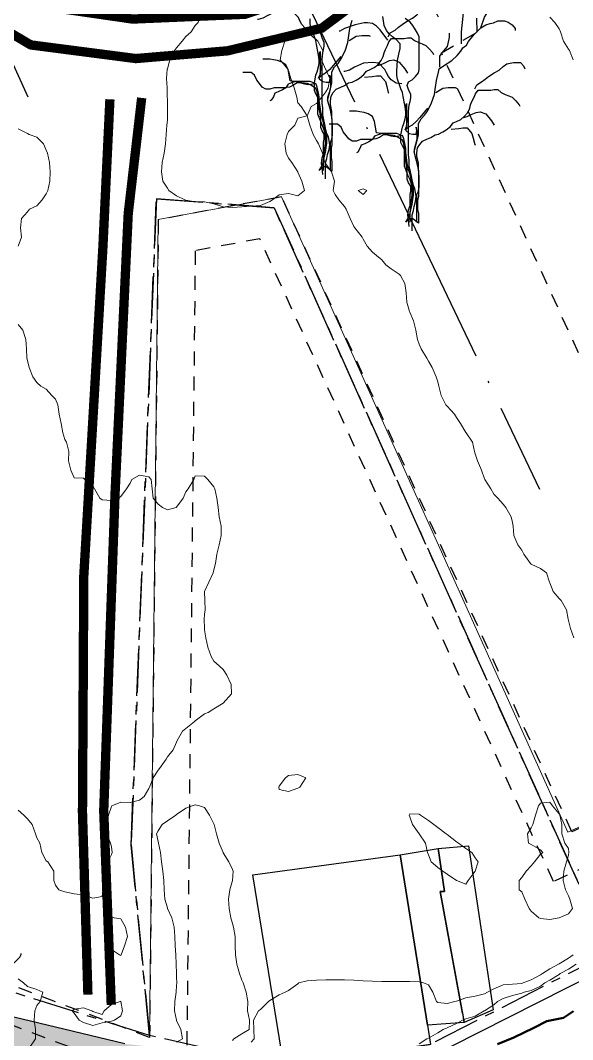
# Model space of a CAD drawing. Header units: centimetres. Extents: x 0 to 642158, y -847 to 649707.
# Drawn here: x 617100.4 to 617130, y 620797.7 to 620852.4 of the extents above; entities that cross this region are included whole.
import ezdxf

# ---------------------------------------------------------------- set-up
doc = ezdxf.new("R2010")
doc.units = ezdxf.units.CM
doc.header["$MEASUREMENT"] = 0
for name, pattern in [('ACAD_ISO04W100', [30, 24, -3, 0, -3]), ('CENTERX2', [4, 2.5, -0.5, 0.5, -0.5]), ('JIS_02_0.7', [1.35, 0.75, -0.6])]:
    doc.linetypes.add(name, pattern=pattern)
for name, color, linetype, lineweight in [('MEV_layout inondation', 5, 'Continuous', 15), ('MEV_schema paysager_V', 7, 'Continuous', 20), ('MEV_vegetal_V', 7, 'Continuous', 25), ('WAL_parcellaire agricole', 7, 'JIS_02_0.7', 25), ('WAL_topographie 0.5', 253, 'Continuous', 20)]:
    doc.layers.add(name, color=color, linetype=linetype, lineweight=lineweight)
doc.layers.add('MEV_schema paysager_Ha', color=7, linetype='Continuous', lineweight=25, transparency=0.13)
doc.layers.add('SPW_batiments', color=7, linetype='Continuous')
doc.layers.add('SPW_parcellaire cadastral', color=7, linetype='CENTERX2', lineweight=25, true_color=0xff0542)
doc.linetypes.add('FENCELINE1', pattern='A,6.35,-2.54,[133,ltypeshp.shx,S=2.54,R=0,X=-2.54,Y=0],-2.54,25.4', length=36.83)
picture_1 = doc.add_image_def('image2.png', size_in_pixel=(6614, 11023))

# ---------------------------------------------------------------- blocks, each defined once
blk = doc.blocks.new('legende vegetal')
at = {"linetype": 'ACAD_ISO04W100', "ltscale": 0.5}
for points in [[(617100.688, 620848.054), (617053.555, 620952.006)], [(617113.008, 620858.629), (617128.105, 620827.037)]]:
    blk.add_lwpolyline(points, dxfattribs=at)
at = {"layer": 'MEV_vegetal_V'}
for points in [[(617116.522, 620844.126), (617116.522, 620844.685), (617116.559, 620844.909), (617116.559, 620845.132), (617116.597, 620845.319), (617116.634, 620845.58), (617116.634, 620846.064), (617116.522, 620846.399), (617116.41, 620846.66), (617116.298, 620846.958), (617116.224, 620847.145), (617116.224, 620848.04), (617116.112, 620848.226), (617116.037, 620848.412), (617116.037, 620848.822), (617116.112, 620849.232), (617116.187, 620849.419), (617116.261, 620849.68), (617116.298, 620849.866), (617116.298, 620850.052), (617116.261, 620850.313), (617116.224, 620850.5), (617116.149, 620850.872), (617116.112, 620851.096), (617116.037, 620851.283), (617115.963, 620851.506), (617115.851, 620851.804), (617115.813, 620851.991), (617115.813, 620852.252)], [(617116.634, 620843.679), (617116.634, 620844.536), (617116.708, 620844.76), (617116.746, 620844.983), (617116.821, 620845.244), (617116.858, 620845.505), (617116.821, 620845.729), (617116.783, 620845.915), (617116.708, 620846.101), (617116.634, 620846.399), (617116.597, 620846.586), (617116.522, 620846.921), (617116.485, 620847.108), (617116.485, 620847.48), (617116.447, 620847.741), (617116.447, 620850.09), (617116.485, 620850.425), (617116.522, 620850.612), (617116.559, 620850.798), (617116.559, 620850.984), (617116.447, 620851.245), (617116.373, 620851.469), (617116.447, 620851.655), (617116.634, 620851.767), (617116.821, 620851.953), (617116.97, 620852.14), (617117.007, 620852.326)], [(617121.16, 620841.344), (617121.16, 620841.903), (617121.197, 620842.127), (617121.197, 620842.351), (617121.235, 620842.537), (617121.272, 620842.798), (617121.272, 620843.282), (617121.16, 620843.618), (617121.048, 620843.879), (617120.936, 620844.177), (617120.862, 620844.363), (617120.862, 620845.258), (617120.75, 620845.444), (617120.675, 620845.631), (617120.675, 620846.041), (617120.75, 620846.451), (617120.825, 620846.637), (617120.899, 620846.898), (617120.936, 620847.084), (617120.936, 620847.271), (617120.899, 620847.532), (617120.862, 620847.718), (617120.787, 620848.091), (617120.75, 620848.314), (617120.675, 620848.501), (617120.601, 620848.724), (617120.489, 620849.023), (617120.451, 620849.209), (617120.451, 620849.47), (617120.489, 620850.029), (617120.564, 620850.365), (617120.638, 620850.663), (617120.638, 620850.924), (617120.414, 620851.147), (617120.228, 620851.297), (617120.041, 620851.446), (617119.892, 620851.632), (617119.78, 620851.893), (617119.743, 620852.154), (617119.706, 620852.378)], [(617116.746, 620847.89), (617116.858, 620848.338), (617116.97, 620848.822), (617116.97, 620849.419), (617117.119, 620849.68), (617117.305, 620849.866), (617117.454, 620850.09), (617117.678, 620850.537), (617117.827, 620850.984), (617117.864, 620851.245), (617117.939, 620851.73), (617118.051, 620852.177)], [(617124.964, 620851.781), (617125.15, 620852.34), (617125.336, 620852.638), (617125.262, 620853.458), (617125.411, 620853.756), (617125.486, 620853.943), (617125.635, 620854.129)], [(617121.272, 620840.897), (617121.272, 620841.754), (617121.346, 620841.978), (617121.384, 620842.201), (617121.459, 620842.462), (617121.496, 620842.723), (617121.459, 620842.947), (617121.421, 620843.133), (617121.346, 620843.319), (617121.272, 620843.618), (617121.235, 620843.804), (617121.16, 620844.139), (617121.123, 620844.326), (617121.123, 620844.699), (617121.085, 620844.96), (617121.085, 620847.308), (617121.123, 620847.643), (617121.16, 620847.83), (617121.197, 620848.016), (617121.197, 620848.203), (617121.085, 620848.464), (617121.011, 620848.687), (617121.085, 620848.874), (617121.272, 620848.985), (617121.459, 620849.172), (617121.608, 620849.358), (617121.645, 620849.545), (617121.645, 620851.297), (617121.57, 620851.483), (617121.459, 620851.669), (617121.309, 620851.893), (617121.16, 620852.079), (617120.899, 620852.266)], [(617123.919, 620850.924), (617123.919, 620851.557), (617123.957, 620851.893), (617123.994, 620852.228), (617124.031, 620852.601), (617124.069, 620853.011), (617124.031, 620853.123)], [(617116.075, 620851.543), (617115.776, 620851.581), (617115.515, 620851.767), (617115.366, 620851.953), (617115.254, 620852.14), (617115.18, 620852.326), (617114.844, 620852.662), (617114.508, 620852.699), (617114.024, 620852.662), (617113.539, 620852.438), (617113.278, 620852.289), (617113.017, 620852.214), (617112.98, 620852.214)], [(617119.99, 620851.283), (617120.102, 620851.506), (617120.363, 620851.655), (617120.549, 620851.804), (617120.736, 620851.953), (617121.034, 620852.14), (617121.295, 620852.289), (617121.519, 620852.475), (617121.705, 620852.624), (617121.892, 620852.662), (617122.078, 620852.699), (617122.451, 620852.699), (617122.6, 620852.513), (617122.675, 620852.364)], [(617119.967, 620851.11), (617119.556, 620851.669), (617119.37, 620851.856), (617119.146, 620852.005), (617118.885, 620852.042), (617118.699, 620852.042), (617118.214, 620851.93), (617117.655, 620851.744), (617117.394, 620851.595), (617117.356, 620851.595)], [(617121.384, 620845.109), (617121.496, 620845.556), (617121.608, 620846.041), (617121.608, 620846.637), (617121.757, 620846.898), (617121.943, 620847.084), (617122.092, 620847.308), (617122.316, 620847.755), (617122.465, 620848.203), (617122.502, 620848.464), (617122.577, 620848.948), (617122.689, 620849.395), (617122.726, 620849.582), (617122.95, 620849.731), (617123.397, 620850.029), (617123.696, 620850.29), (617123.882, 620850.514), (617123.994, 620850.7), (617124.18, 620850.849), (617124.292, 620851.036), (617124.441, 620851.222), (617124.591, 620851.408), (617124.777, 620851.595), (617124.964, 620851.781), (617125.225, 620851.93), (617125.448, 620852.005), (617125.635, 620852.042), (617125.859, 620852.154), (617126.231, 620852.154), (617126.418, 620852.079), (617126.641, 620851.93), (617126.791, 620851.744), (617126.791, 620851.632)], [(617117.902, 620851.096), (617118.275, 620851.32), (617118.573, 620851.357), (617118.946, 620851.357), (617119.021, 620851.32)], [(617122.764, 620849.656), (617122.764, 620850.253), (617122.875, 620850.439), (617123.174, 620850.775), (617123.285, 620851.259), (617123.285, 620851.483)], [(617116.895, 620844.126), (617116.895, 620845.617), (617116.97, 620845.803), (617117.007, 620846.027), (617117.007, 620846.548), (617116.97, 620846.996), (617116.97, 620847.294), (617116.895, 620847.667), (617116.895, 620847.853), (617116.932, 620848.114), (617117.044, 620848.3), (617117.193, 620848.487), (617117.454, 620848.599), (617117.641, 620848.673), (617117.864, 620848.822), (617118.051, 620848.86), (617118.275, 620848.971), (617118.461, 620849.083), (617118.685, 620849.27), (617118.834, 620849.456), (617119.021, 620849.531), (617119.244, 620849.642), (617119.431, 620849.791), (617119.617, 620850.015), (617119.729, 620850.239), (617119.766, 620850.425), (617119.841, 620850.612), (617119.953, 620850.835), (617120.027, 620851.022), (617120.176, 620851.208), (617120.848, 620851.208), (617121.034, 620851.245), (617121.221, 620851.245), (617121.407, 620851.096), (617121.631, 620850.984), (617121.817, 620850.91), (617122.003, 620850.835), (617122.19, 620850.649), (617122.376, 620850.425), (617122.414, 620850.351)], [(617117.454, 620850.239), (617117.044, 620849.754), (617116.858, 620849.531), (617116.634, 620849.344), (617116.447, 620849.232), (617116.261, 620849.083), (617116.336, 620849.27), (617116.373, 620849.531), (617116.373, 620849.717), (617116.336, 620849.903), (617116.336, 620850.127), (617116.298, 620850.313), (617116.336, 620850.5), (617116.336, 620849.307), (617116.298, 620849.046), (617116.485, 620848.897), (617116.671, 620848.86), (617116.858, 620848.86), (617116.895, 620849.046), (617116.858, 620849.232), (617116.895, 620849.009), (617116.895, 620848.599), (617116.821, 620848.3), (617116.746, 620848.04), (617116.746, 620847.853), (617116.858, 620847.443), (617116.97, 620846.884), (617116.97, 620845.505), (617116.932, 620845.319), (617116.932, 620844.797), (617116.97, 620844.61), (617116.97, 620844.089), (617116.671, 620844.312), (617116.485, 620844.312), (617116.298, 620844.126), (617116.41, 620844.312), (617116.522, 620844.61), (617116.559, 620844.797), (617116.634, 620845.095), (617116.671, 620845.356), (617116.708, 620845.58), (617116.708, 620845.952), (617116.597, 620846.362), (617116.522, 620846.698), (617116.447, 620846.958), (617116.373, 620847.294), (617116.298, 620847.89), (617116.298, 620848.077), (617116.261, 620848.263), (617116.187, 620848.599), (617116.112, 620848.785), (617115.926, 620848.748), (617115.702, 620848.71), (617115.515, 620848.748), (617115.254, 620848.822), (617115.031, 620848.897), (617114.807, 620848.822), (617114.62, 620848.748), (617114.508, 620848.561), (617114.322, 620848.45), (617114.098, 620848.338), (617113.912, 620848.263), (617113.837, 620848.077), (617113.726, 620847.89), (617113.651, 620847.853)], [(617116, 620848.822), (617115.813, 620848.897), (617114.956, 620848.897), (617114.732, 620848.934), (617114.658, 620849.344), (617114.62, 620849.531), (617114.508, 620849.791), (617114.285, 620849.941), (617114.061, 620850.015), (617113.837, 620850.052), (617113.651, 620850.09), (617113.278, 620850.09)], [(617120.713, 620848.762), (617120.414, 620848.799), (617120.153, 620848.985), (617120.004, 620849.172), (617119.892, 620849.358), (617119.818, 620849.545), (617119.482, 620849.88), (617119.146, 620849.917), (617118.662, 620849.88), (617118.177, 620849.656), (617117.916, 620849.507), (617117.655, 620849.433), (617117.618, 620849.433)], [(617119.393, 620849.754), (617119.58, 620849.791), (617119.803, 620849.903), (617120.065, 620850.015), (617120.288, 620850.052), (617120.587, 620849.941), (617120.885, 620849.568), (617121.034, 620849.344)], [(617124.628, 620848.501), (617124.74, 620848.724), (617125.001, 620848.874), (617125.187, 620849.023), (617125.374, 620849.172), (617125.672, 620849.358), (617125.933, 620849.507), (617126.157, 620849.694), (617126.343, 620849.843), (617126.53, 620849.88), (617126.716, 620849.917), (617127.089, 620849.917), (617127.238, 620849.731), (617127.313, 620849.582)], [(617116.485, 620843.902), (617116.447, 620844.275), (617116.41, 620844.499), (617116.447, 620844.797), (617116.522, 620845.02), (617116.522, 620845.617), (617116.559, 620845.803), (617116.559, 620846.064), (617116.447, 620846.25), (617116.373, 620846.437), (617116.373, 620846.921), (617116.336, 620847.182), (617116.298, 620847.406), (617116.298, 620847.853), (617116.224, 620848.151), (617116.187, 620848.338), (617116.112, 620848.524), (617115.888, 620848.673), (617115.664, 620848.785), (617115.366, 620848.822), (617115.105, 620848.822), (617114.881, 620848.673), (617114.695, 620848.599), (617114.434, 620848.561), (617113.875, 620848.561), (617113.651, 620848.487), (617113.427, 620848.487), (617113.241, 620848.599), (617113.092, 620848.785), (617112.942, 620848.971), (617112.831, 620849.232), (617112.644, 620849.381), (617112.197, 620849.381)], [(617118.722, 620849.121), (617119.132, 620849.158), (617119.356, 620849.195), (617119.58, 620849.195), (617119.841, 620848.897), (617119.916, 620848.636), (617119.99, 620848.3), (617120.027, 620848.263)], [(617122.54, 620848.314), (617122.913, 620848.538), (617123.211, 620848.575), (617123.584, 620848.575), (617123.659, 620848.538)], [(617121.533, 620841.344), (617121.533, 620842.835), (617121.608, 620843.022), (617121.645, 620843.245), (617121.645, 620843.767), (617121.608, 620844.214), (617121.608, 620844.512), (617121.533, 620844.885), (617121.533, 620845.071), (617121.57, 620845.332), (617121.682, 620845.519), (617121.831, 620845.705), (617122.092, 620845.817), (617122.279, 620845.891), (617122.502, 620846.041), (617122.689, 620846.078), (617122.913, 620846.19), (617123.099, 620846.302), (617123.323, 620846.488), (617123.472, 620846.674), (617123.659, 620846.749), (617123.882, 620846.861), (617124.069, 620847.01), (617124.255, 620847.233), (617124.367, 620847.457), (617124.404, 620847.643), (617124.479, 620847.83), (617124.591, 620848.053), (617124.665, 620848.24), (617124.814, 620848.426), (617125.486, 620848.426), (617125.672, 620848.464), (617125.859, 620848.464), (617126.045, 620848.314), (617126.269, 620848.203), (617126.455, 620848.128), (617126.641, 620848.053), (617126.828, 620847.867), (617127.014, 620847.643), (617127.052, 620847.569)], [(617122.092, 620847.457), (617121.682, 620846.972), (617121.496, 620846.749), (617121.272, 620846.562), (617121.085, 620846.451), (617120.899, 620846.302), (617120.974, 620846.488), (617121.011, 620846.749), (617121.011, 620846.935), (617120.974, 620847.122), (617120.974, 620847.345), (617120.936, 620847.532), (617120.974, 620847.718), (617120.974, 620846.525), (617120.936, 620846.264), (617121.123, 620846.115), (617121.309, 620846.078), (617121.496, 620846.078), (617121.533, 620846.264), (617121.496, 620846.451), (617121.533, 620846.227), (617121.533, 620845.817), (617121.459, 620845.519), (617121.384, 620845.258), (617121.384, 620845.071), (617121.496, 620844.661), (617121.608, 620844.102), (617121.608, 620842.723), (617121.57, 620842.537), (617121.57, 620842.015), (617121.608, 620841.829), (617121.608, 620841.307), (617121.309, 620841.53), (617121.123, 620841.53), (617120.936, 620841.344), (617121.048, 620841.53), (617121.16, 620841.829), (617121.197, 620842.015), (617121.272, 620842.313), (617121.309, 620842.574), (617121.346, 620842.798), (617121.346, 620843.17), (617121.235, 620843.58), (617121.16, 620843.916), (617121.085, 620844.177), (617121.011, 620844.512), (617120.936, 620845.109), (617120.936, 620845.295), (617120.899, 620845.481), (617120.825, 620845.817), (617120.75, 620846.003), (617120.564, 620845.966), (617120.34, 620845.929), (617120.153, 620845.966), (617119.892, 620846.041), (617119.669, 620846.115), (617119.445, 620846.041), (617119.258, 620845.966), (617119.146, 620845.78), (617118.96, 620845.668), (617118.736, 620845.556), (617118.55, 620845.481), (617118.475, 620845.295), (617118.364, 620845.109), (617118.289, 620845.071)], [(617120.638, 620846.041), (617120.451, 620846.115), (617119.594, 620846.115), (617119.37, 620846.152), (617119.296, 620846.562), (617119.258, 620846.749), (617119.146, 620847.01), (617118.923, 620847.159), (617118.699, 620847.233), (617118.475, 620847.271), (617118.289, 620847.308), (617117.916, 620847.308)], [(617124.031, 620846.972), (617124.218, 620847.01), (617124.441, 620847.122), (617124.703, 620847.233), (617124.926, 620847.271), (617125.225, 620847.159), (617125.523, 620846.786), (617125.672, 620846.562)], [(617121.123, 620841.12), (617121.085, 620841.493), (617121.048, 620841.717), (617121.085, 620842.015), (617121.16, 620842.239), (617121.16, 620842.835), (617121.197, 620843.022), (617121.197, 620843.282), (617121.085, 620843.469), (617121.011, 620843.655), (617121.011, 620844.139), (617120.974, 620844.4), (617120.936, 620844.624), (617120.936, 620845.071), (617120.862, 620845.37), (617120.825, 620845.556), (617120.75, 620845.742), (617120.526, 620845.891), (617120.302, 620846.003), (617120.004, 620846.041), (617119.743, 620846.041), (617119.519, 620845.891), (617119.333, 620845.817), (617119.072, 620845.78), (617118.513, 620845.78), (617118.289, 620845.705), (617118.065, 620845.705), (617117.879, 620845.817), (617117.73, 620846.003), (617117.58, 620846.19), (617117.469, 620846.451), (617117.282, 620846.6), (617116.835, 620846.6)], [(617123.36, 620846.339), (617123.77, 620846.376), (617123.994, 620846.413), (617124.218, 620846.413), (617124.479, 620846.115), (617124.554, 620845.854), (617124.628, 620845.519), (617124.665, 620845.481)], [(617099.208, 620801.662), (617099.968, 620801.662), (617100.106, 620801.8), (617100.245, 620801.938), (617100.314, 620802.076), (617100.314, 620802.145)]]:
    blk.add_lwpolyline(points, dxfattribs=at)

msp = doc.modelspace()

# ---------------------------------------------------------------- hatches: boundary and pattern name
at = {"layer": 'MEV_schema paysager_Ha', "transparency": 33554687}
h = msp.add_hatch(dxfattribs=at)
h.set_pattern_fill('AR-CONC', color=256, angle=180)
h.set_pattern_definition([(230, (-1675.227, 123.2765), (-7.172601826, 0.62752135), [0.75, -8.25]), (175, (-1675.227, 123.2765), (1.387513336, -7.52192134), [0.6, -6.6]), (280.4514445, (-1675.8244, 123.329), (-5.78508847, -6.89439991), [0.63740192, -7.01142112]), (226.1842, (-1675.227, 121.2765), (-10.67241331, 1.65519281), [1.125, -12.375]), (276.6356355, (-1676.116, 121.414), (-9.34661946, -9.74118601), [0.95610342, -10.5171376]), (171.184164, (-1675.227, 121.277), (-9.34661945, -9.741186), [0.9, -9.90000001]), (201, (-1676.227, 121.7765), (-5.96907052, 4.026188907), [0.75, -8.25]), (146, (-1676.227, 121.7765), (-2.43315332, -7.25150045), [0.6, -6.6]), (251.4514447, (-1676.724, 122.112), (-8.40222377, -3.22531153), [0.6374019, -7.01142112]), (217.5, (-1675.2267, 123.2765), (-0.121598553, -3.328938538), [0, -6.52, 0, -6.7, 0, -6.625]), (187.5, (-1675.2267, 123.2765), (-2.630695374, -3.944117119), [0, -3.82, 0, -6.37, 0, -2.525]), (147.5, (-1672.9967, 123.2765), (-5.338224362, 0.225548717), [0, -2.5, 0, -7.8, 0, -10.35]), (137.5, (-1671.9967, 123.2765), (-5.831861693, -1.001049823), [0, -3.25, 0, -5.18, 0, -7.35])])
edge = h.paths.add_edge_path()
edge.add_line((617121.976, 620796.785), (617116.058, 620796.437))
edge.add_line((617116.058, 620796.437), (617105.963, 620797.481))
edge.add_line((617105.963, 620797.481), (617097.26, 620799.569))
edge.add_line((617097.26, 620799.569), (617084.032, 620804.675))
edge.add_line((617084.032, 620804.675), (617074.517, 620808.156))
edge.add_line((617074.517, 620808.156), (617071.268, 620810.361))
edge.add_line((617071.268, 620810.361), (617068.035, 620815.249))
edge.add_line((617068.035, 620815.249), (617064.74, 620822.031))
edge.add_line((617064.74, 620822.031), (617058.58, 620835.061))
edge.add_line((617058.58, 620835.061), (617054.406, 620845.682))
edge.add_line((617054.406, 620845.682), (617050.113, 620855.788))
edge.add_line((617050.113, 620855.788), (617045.999, 620866.351))
edge.add_line((617045.999, 620866.351), (617039.9, 620880.234))
edge.add_line((617039.9, 620880.234), (617033.652, 620896.308))
edge.add_line((617033.652, 620896.308), (617025.229, 620915.529))
edge.add_line((617025.229, 620915.529), (617016.633, 620934.812))
edge.add_line((617016.633, 620934.812), (617010.519, 620947.98))
edge.add_line((617010.519, 620947.98), (617007.218, 620955.828))
edge.add_line((617007.218, 620955.828), (617006.52, 620959.235))
edge.add_line((617006.52, 620959.235), (617008.724, 620965.501))
edge.add_line((617008.724, 620965.501), (617011.045, 620971.651))
edge.add_line((617011.045, 620971.651), (617007.564, 620972.231))
edge.add_line((617007.564, 620972.231), (617005.823, 620968.054))
edge.add_line((617005.823, 620968.054), (617003.516, 620963.511))
edge.add_arc((617021.194, 620957.62), 18.633, 161.5689, 193.1272)
edge.add_line((617003.047, 620953.388), (617005.585, 620947.723))
edge.add_line((617005.585, 620947.723), (617013.167, 620930.996))
edge.add_line((617013.167, 620930.996), (617022.942, 620907.238))
edge.add_line((617022.942, 620907.238), (617027.498, 620897.228))
edge.add_line((617027.498, 620897.228), (617030.865, 620889.78))
edge.add_line((617030.865, 620889.78), (617036.107, 620876.701))
edge.add_line((617036.107, 620876.701), (617043.655, 620861.585))
edge.add_line((617043.655, 620861.585), (617046.557, 620854.81))
edge.add_line((617046.557, 620854.81), (617048.998, 620848.669))
edge.add_line((617048.998, 620848.669), (617052.461, 620839.281))
edge.add_line((617052.461, 620839.281), (617057.299, 620827.332))
edge.add_line((617057.299, 620827.332), (617062.853, 620815.779))
edge.add_line((617062.853, 620815.779), (617071.7, 620800.2))
edge.add_line((617071.7, 620800.2), (617077.519, 620790.622))
edge.add_line((617077.519, 620790.622), (617081.641, 620781.651))
edge.add_line((617081.641, 620781.651), (617084.066, 620779.105))
edge.add_line((617084.066, 620779.105), (617105.15, 620789.126))
edge.add_line((617105.15, 620789.126), (617121.976, 620796.785))

# ---------------------------------------------------------------- linework, layer by layer
for points in [[(617105.963, 620797.481), (617097.26, 620799.569), (617084.032, 620804.675), (617074.517, 620808.156), (617071.268, 620810.361), (617068.035, 620815.249), (617064.74, 620822.031), (617058.58, 620835.061), (617054.406, 620845.682), (617050.113, 620855.788), (617045.999, 620866.351), (617039.9, 620880.234), (617033.652, 620896.308), (617025.229, 620915.529), (617016.633, 620934.812), (617010.519, 620947.98)], [(617283.421, 620876.852), (617222.327, 620846.91), (617191.327, 620831.788), (617146.717, 620809.104), (617121.916, 620796.553), (617076.852, 620775.08), (617033.603, 620753.757), (617000.637, 620736.82), (616975.534, 620721.245), (616956.026, 620709.147)]]:
    msp.add_lwpolyline(points)
at = {"layer": 'MEV_layout inondation', "lineweight": 50}
msp.add_lwpolyline([(617125.942, 620797.467), (617126.828, 620797.821), (617127.891, 620798.352), (617128.6, 620798.707), (617129.486, 620798.884), (617130.018, 620799.238)], dxfattribs=at)
at = {"layer": 'MEV_schema paysager_V', "color": 60, "linetype": 'FENCELINE1', "ltscale": 0.2}
msp.add_lwpolyline([(617116.979, 621088.883), (617122.663, 621043.848), (617124.414, 621030.91), (617132.386, 620987.414), (617140.619, 620949.653), (617149.177, 620910.407), (617154.259, 620887.098), (617158.129, 620869.348), (617161.215, 620853.992), (617162.625, 620844.661), (617161.977, 620829.611), (617158.932, 620822.569), (617148.39, 620816.964), (617135.834, 620811.584), (617129.718, 620808.83), (617114.375, 620842.905), (617107.765, 620841.682), (617107.298, 620797.822)], dxfattribs=at)
at = {"layer": 'MEV_schema paysager_V', "color": 60, "const_width": 0.5}
for points in [[(617031.788, 620956.038), (617037.219, 620955.133), (617041.18, 620952.305), (617045.254, 620947.893), (617049.328, 620940.993), (617057.815, 620924.816), (617073.618, 620895.074), (617081.471, 620880.409), (617087.991, 620867.818), (617092.585, 620859.968), (617097.03, 620855.08), (617101.004, 620853.218), (617106.388, 620852.437), (617112.417, 620852.694), (617116.34, 620854.001), (617120.916, 620857.922)], [(617032.265, 620954.219), (617037.171, 620953.198), (617041.817, 620949.107), (617045.698, 620943.464), (617090.792, 620859.849), (617095.659, 620854.178), (617100.925, 620851.051), (617106.559, 620850.319), (617111.483, 620850.734), (617116.526, 620851.947), (617121.289, 620855.495), (617123.437, 620857.736)], [(617103.992, 620800.126), (617103.701, 620809.904), (617103.773, 620822.6), (617104.795, 620840.184), (617105.172, 620848.133)], [(617105.244, 620799.576), (617104.84, 620809.982), (617105.446, 620826.955), (617106.154, 620842.008), (617106.875, 620848.209)]]:
    msp.add_lwpolyline(points, dxfattribs=at)
at = {"layer": 'SPW_batiments'}
for points in [[(617122.198, 620798.491), (617122.364, 620797.458), (617114.498, 620796.324), (617112.83, 620806.557), (617120.73, 620807.625), (617122.198, 620798.491)], [(617123.113, 620805.658), (617122.88, 620805.658), (617124.164, 620798.625), (617122.198, 620798.491), (617120.73, 620807.625), (617122.763, 620807.958), (617123.113, 620805.658)], [(617124.164, 620798.625), (617124.087, 620799.141), (617124.078, 620799.139), (617124.07, 620799.138), (617122.88, 620805.658), (617123.113, 620805.658), (617122.763, 620807.958), (617124.39, 620808.104), (617125.713, 620799.308), (617124.164, 620798.625)]]:
    msp.add_lwpolyline(points, dxfattribs=at)
at = {"layer": 'SPW_parcellaire cadastral'}
for points in [[(617124.414, 621030.91), (617148.7, 620886.869), (617168.493, 620832.454), (617169.763, 620828.485), (617173.506, 620823.158), (617131.961, 620802.38), (617113.978, 620842.319), (617107.661, 620842.802), (617106.31, 620808.157), (617107.294, 620797.931), (617098.564, 620800.704), (617079.313, 620808.469), (617069.931, 620814.081), (617052.805, 620853.718), (617029.961, 620908.942), (617024.266, 620921.301), (617009.212, 620953.702)], [(617107.294, 620797.931), (617106.31, 620808.157), (617107.661, 620842.802), (617113.978, 620842.319), (617131.961, 620802.38), (617122.299, 620797.437), (617114.433, 620796.303), (617107.294, 620797.931)]]:
    msp.add_lwpolyline(points, dxfattribs=at)
at = {"layer": 'WAL_parcellaire agricole'}
for points in [[(617131.717, 620999.87), (617162.591, 620858.273), (617164.631, 620844.768), (617163.959, 620829.156), (617160.31, 620820.717), (617128.951, 620806.192), (617113.205, 620840.655), (617109.747, 620840.015), (617109.267, 620794.93), (617076.409, 620807.461), (617068.245, 620813.628), (617006.973, 620958.817), (617020.76, 620999.151), (617043.515, 621008.447), (617081.419, 621020.186), (617093.459, 621018.754), (617099.071, 621006.412), (617111.114, 620858.846), (617111.64, 620859.146), (617107.637, 620997.97)], [(617121.432, 620986.018), (617149.8, 620855.915), (617151.589, 620844.071), (617151.074, 620832.113), (617150.346, 620830.428), (617135.345, 620823.48), (617122.939, 620850.631), (617124.859, 620851.729), (617120.988, 620985.983)]]:
    msp.add_lwpolyline(points, close=True, dxfattribs=at)
msp.add_lwpolyline([(617130.135, 620997.739), (617160.623, 620857.911), (617162.625, 620844.661), (617161.977, 620829.611), (617158.777, 620822.211), (617129.935, 620808.852), (617114.375, 620842.905), (617107.765, 620841.682), (617107.298, 620797.822), (617077.387, 620809.229), (617069.879, 620814.9), (617009.113, 620958.892), (617022.358, 620997.643), (617044.19, 621006.562), (617081.605, 621018.15), (617092.105, 621016.901), (617097.106, 621005.902), (617109.274, 620856.805), (617111.574, 620856.805), (617113.674, 620858.005), (617109.691, 620996.126), (617130.135, 620997.739)], dxfattribs=at)
at = {"layer": 'WAL_topographie 0.5'}
for points in [[(617110.006, 620852.75), (617109.909, 620852.25), (617109.75, 620852.094), (617109.525, 620851.75), (617109.25, 620851.503), (617109.051, 620851.25), (617108.75, 620850.895), (617108.637, 620850.75), (617108.378, 620850.25), (617108.25, 620849.766), (617108.246, 620849.75), (617108.202, 620849.25), (617108.232, 620848.75), (617108.247, 620848.25), (617108.25, 620848.15), (617108.261, 620847.75), (617108.266, 620847.25), (617108.25, 620847.019), (617108.231, 620846.75), (617108.186, 620846.25), (617108.159, 620845.75), (617108.086, 620845.25), (617107.972, 620844.75), (617107.937, 620844.25), (617108.014, 620843.75), (617108.25, 620843.362), (617108.329, 620843.25), (617108.75, 620842.955), (617109.182, 620842.75), (617109.25, 620842.717), (617109.75, 620842.642), (617110.25, 620842.644), (617110.75, 620842.521), (617111.25, 620842.367), (617111.75, 620842.331), (617112.25, 620842.36), (617112.75, 620842.4), (617113.25, 620842.433), (617113.75, 620842.65), (617113.893, 620842.75), (617114.25, 620843.006), (617114.75, 620843.083), (617115.25, 620842.95), (617115.6, 620843.25), (617115.454, 620843.75), (617115.25, 620844.226), (617115.238, 620844.25), (617114.921, 620844.75), (617114.75, 620844.969), (617114.618, 620845.25), (617114.551, 620845.75), (617114.68, 620846.25), (617114.75, 620846.41), (617115.09, 620846.75), (617115.25, 620847.114), (617115.75, 620847.25), (617115.417, 620847.75), (617115.25, 620847.95), (617115.191, 620848.25), (617115.047, 620848.75), (617114.87, 620849.25), (617114.75, 620849.673), (617114.702, 620849.75), (617114.292, 620850.25), (617114.388, 620850.75), (617114.542, 620851.25), (617114.75, 620851.488), (617115.157, 620851.75), (617115.25, 620851.795), (617115.607, 620851.75), (617115.75, 620851.727), (617116.25, 620851.323), (617116.326, 620851.25), (617116.58, 620850.75), (617116.52, 620850.25), (617116.734, 620849.75), (617116.75, 620849.729), (617116.963, 620849.25), (617116.877, 620848.75), (617116.75, 620848.531), (617116.536, 620848.25), (617116.25, 620847.907), (617115.961, 620847.75), (617115.75, 620847.25), (617115.896, 620846.75), (617116.063, 620846.25), (617116.25, 620845.929), (617116.346, 620845.75), (617116.56, 620845.25), (617116.7, 620844.75), (617116.75, 620844.682), (617117.056, 620844.25), (617117.217, 620843.75), (617117.141, 620843.25), (617117.25, 620843.023), (617117.438, 620842.75), (617117.75, 620842.393), (617117.827, 620842.25), (617118.05, 620841.75), (617118.25, 620841.321), (617118.309, 620841.25), (617118.687, 620840.75), (617118.75, 620840.639), (617118.956, 620840.25), (617119.25, 620839.938), (617119.464, 620839.75), (617119.75, 620839.528), (617119.967, 620839.25), (617120.25, 620839.047), (617120.682, 620838.75), (617120.75, 620838.69), (617120.989, 620838.25), (617121.053, 620837.75), (617121.092, 620837.25), (617121.238, 620836.75), (617121.25, 620836.724), (617121.441, 620836.25), (617121.573, 620835.75), (617121.657, 620835.25), (617121.75, 620835), (617121.855, 620834.75), (617122.156, 620834.25), (617122.25, 620834.1), (617122.439, 620833.75), (617122.669, 620833.25), (617122.75, 620832.981), (617122.805, 620832.75), (617122.923, 620832.25), (617123.185, 620831.75), (617123.25, 620831.673), (617123.643, 620831.25), (617123.75, 620831.07), (617123.966, 620830.75), (617124.25, 620830.273), (617124.268, 620830.25), (617124.607, 620829.75), (617124.71, 620829.25), (617124.75, 620829.117), (617124.881, 620828.75), (617125.097, 620828.25), (617125.25, 620827.781), (617125.266, 620827.75), (617125.583, 620827.25), (617125.75, 620826.964), (617125.964, 620826.75), (617126.25, 620826.417), (617126.393, 620826.25), (617126.685, 620825.75), (617126.75, 620825.45), (617126.787, 620825.25), (617126.825, 620824.75), (617127.046, 620824.25), (617127.25, 620823.95), (617127.361, 620823.75), (617127.712, 620823.25), (617127.75, 620823.213), (617128.25, 620822.981), (617128.566, 620822.75), (617128.732, 620822.25), (617128.75, 620822.208), (617128.933, 620821.75), (617129.25, 620821.37), (617129.365, 620821.25), (617129.653, 620820.75), (617129.736, 620820.25), (617129.75, 620820.188), (617129.856, 620819.75), (617130.04, 620819.25)], [(617128.75, 620852.54), (617129.025, 620852.25), (617129.25, 620851.904), (617129.33, 620851.75), (617129.489, 620851.25), (617129.75, 620850.821), (617129.809, 620850.75), (617130, 620850.25)], [(617100.25, 620846.557), (617100.75, 620846.298), (617100.839, 620846.25), (617101.25, 620846.097), (617101.606, 620845.75), (617101.75, 620845.411), (617101.821, 620845.25), (617101.941, 620844.75), (617101.971, 620844.25), (617101.951, 620843.75), (617101.844, 620843.25), (617101.75, 620843.064), (617101.542, 620842.75), (617101.25, 620842.427), (617100.864, 620842.25), (617100.75, 620842.094), (617100.427, 620841.75), (617100.383, 620841.25), (617100.438, 620840.75), (617100.25, 620840.25)], [(617118.945, 620843.25), (617118.75, 620843.031), (617118.481, 620843.25), (617118.75, 620843.338), (617118.945, 620843.25)], [(617100.25, 620836.05), (617100.5, 620835.75), (617100.667, 620835.25), (617100.694, 620834.75), (617100.726, 620834.25), (617100.75, 620834.125), (617100.838, 620833.75), (617101.036, 620833.25), (617101.25, 620832.95), (617101.472, 620832.75), (617101.75, 620832.583), (617102.062, 620832.25), (617102.25, 620832.05), (617102.375, 620831.75), (617102.444, 620831.25), (617102.55, 620830.75), (617102.65, 620830.25), (617102.75, 620829.886), (617102.844, 620829.75), (617102.969, 620829.25), (617102.956, 620828.75), (617103.071, 620828.25), (617103.25, 620827.833), (617103.75, 620827.821), (617103.822, 620827.75), (617104.25, 620827.417), (617104.338, 620827.25), (617104.632, 620826.75), (617104.75, 620826.655), (617105.25, 620826.615), (617105.639, 620826.75), (617105.75, 620826.827), (617106.055, 620827.25), (617106.25, 620827.542), (617106.339, 620827.75), (617106.75, 620827.98), (617107.25, 620827.891), (617107.391, 620827.75), (617107.433, 620827.25), (617107.486, 620826.75), (617107.75, 620826.424), (617107.992, 620826.25), (617108.25, 620826.112), (617108.721, 620826.25), (617108.75, 620826.268), (617109.105, 620826.75), (617109.25, 620827.094), (617109.375, 620827.25), (617109.67, 620827.75), (617109.75, 620827.95), (617110.25, 620827.927), (617110.417, 620827.75), (617110.75, 620827.35), (617110.802, 620827.25), (617110.911, 620826.75), (617110.967, 620826.25), (617111.031, 620825.75), (617111.128, 620825.25), (617111.142, 620824.75), (617111.031, 620824.25), (617110.899, 620823.75), (617110.826, 620823.25), (617110.75, 620822.9), (617110.711, 620822.75), (617110.482, 620822.25), (617110.25, 620821.75), (617110.265, 620821.25), (617110.271, 620820.75), (617110.25, 620820.5), (617110.226, 620820.25), (617110.238, 620819.75), (617110.25, 620819.679), (617110.314, 620819.25), (617110.425, 620818.75), (617110.595, 620818.25), (617110.75, 620818.013), (617111.028, 620817.75), (617111.25, 620817.55), (617111.438, 620817.25), (617111.679, 620816.75), (617111.682, 620816.25), (617111.25, 620815.75), (617111.25, 620815.75), (617110.75, 620815.458), (617110.438, 620815.25), (617110.25, 620815.18), (617109.75, 620814.809), (617109.681, 620814.75), (617109.25, 620814.403), (617109.06, 620814.25), (617108.778, 620813.75), (617108.75, 620813.656), (617108.569, 620813.25), (617108.25, 620812.867), (617108.183, 620812.75), (617107.825, 620812.25), (617107.75, 620812.156), (617107.482, 620811.75), (617107.286, 620811.25), (617107.25, 620811.173), (617107.002, 620810.75), (617106.75, 620810.56), (617106.25, 620810.425), (617105.75, 620810.453), (617105.27, 620810.25), (617105.25, 620810.208), (617105.093, 620809.75), (617104.982, 620809.25), (617105, 620808.75), (617105.2, 620808.25), (617105.25, 620808.05), (617105.285, 620807.75), (617105.25, 620807.63), (617105.052, 620807.25), (617104.862, 620806.75), (617104.82, 620806.25), (617104.799, 620805.75), (617104.75, 620805.393), (617104.25, 620805.306), (617103.75, 620805.472), (617103.25, 620805.525), (617102.75, 620805.631), (617102.438, 620805.75), (617102.25, 620806), (617102.171, 620806.25), (617102.162, 620806.75), (617101.85, 620807.25), (617101.75, 620807.3), (617101.525, 620807.75), (617101.417, 620808.25), (617101.25, 620808.528), (617101.183, 620808.75), (617101, 620809.25), (617100.75, 620809.544), (617100.555, 620809.75), (617100.25, 620810.012)], [(617115.35, 620811.25), (617115.25, 620811.204), (617114.75, 620811.011), (617114.25, 620811.125), (617114.219, 620811.25), (617114.25, 620811.308), (617114.579, 620811.75), (617114.75, 620811.88), (617115.25, 620811.929), (617115.667, 620811.75), (617115.35, 620811.25)], [(617129.262, 620804.25), (617129.25, 620804.246), (617128.75, 620804.148), (617128.25, 620804.209), (617128.168, 620804.25), (617127.75, 620804.609), (617127.649, 620804.75), (617127.411, 620805.25), (617127.25, 620805.635), (617127.105, 620805.75), (617127.103, 620806.25), (617127.25, 620806.406), (617127.484, 620806.75), (617127.75, 620807.028), (617127.935, 620807.25), (617128.25, 620807.665), (617128.375, 620807.75), (617128.25, 620807.885), (617127.75, 620808.172), (617127.603, 620808.25), (617127.552, 620808.75), (617127.75, 620809.065), (617127.848, 620809.25), (617127.983, 620809.75), (617128.154, 620810.25), (617128.25, 620810.385), (617128.75, 620810.445), (617128.9, 620810.25), (617129.25, 620809.818), (617129.297, 620809.75), (617129.391, 620809.25), (617129.397, 620808.75), (617129.55, 620808.25), (617129.75, 620807.956), (617129.778, 620807.75), (617129.75, 620807.61), (617129.649, 620807.25), (617129.51, 620806.75), (617129.476, 620806.25), (617129.592, 620805.75), (617129.75, 620805.425), (617129.822, 620805.25), (617129.96, 620804.75), (617129.75, 620804.45), (617129.262, 620804.25)], [(617111.75, 620797.662), (617111.815, 620797.75), (617112.25, 620798.028), (617112.631, 620798.25), (617112.65, 620798.75), (617112.545, 620799.25), (617112.559, 620799.75), (617112.482, 620800.25), (617112.307, 620800.75), (617112.25, 620800.906), (617112.114, 620801.25), (617111.974, 620801.75), (617111.895, 620802.25), (617111.893, 620802.75), (617111.879, 620803.25), (617111.795, 620803.75), (617111.75, 620803.941), (617111.659, 620804.25), (617111.563, 620804.75), (617111.532, 620805.25), (617111.594, 620805.75), (617111.75, 620806.25), (617111.75, 620806.25), (617111.775, 620806.75), (617111.75, 620806.828), (617111.551, 620807.25), (617111.25, 620807.727), (617111.238, 620807.75), (617111.021, 620808.25), (617110.882, 620808.75), (617110.763, 620809.25), (617110.75, 620809.291), (617110.502, 620809.75), (617110.25, 620810.163), (617109.977, 620810.25), (617109.75, 620810.295), (617109.578, 620810.25), (617109.25, 620810.128), (617108.75, 620809.79), (617108.704, 620809.75), (617108.25, 620809.444), (617107.975, 620809.25), (617107.75, 620808.914), (617107.67, 620808.75), (617107.75, 620808.333), (617107.769, 620808.25), (617107.883, 620807.75), (617107.942, 620807.25), (617108.015, 620806.75), (617108.064, 620806.25), (617108.078, 620805.75), (617108.116, 620805.25), (617108.25, 620804.774), (617108.26, 620804.75), (617108.498, 620804.25), (617108.617, 620803.75), (617108.649, 620803.25), (617108.67, 620802.75), (617108.701, 620802.25), (617108.725, 620801.75), (617108.743, 620801.25), (617108.75, 620801.05), (617108.767, 620800.75), (617108.75, 620800.613), (617108.724, 620800.25), (617108.649, 620799.75), (617108.63, 620799.25), (617108.746, 620798.75), (617108.75, 620798.731), (617108.967, 620798.25), (617109.06, 620797.75), (617108.75, 620797.579)], [(617124.375, 620806.25), (617124.25, 620806.042), (617123.75, 620806.25), (617123.75, 620806.25), (617123.25, 620806.583), (617123.015, 620806.75), (617122.75, 620806.946), (617122.4, 620807.25), (617122.25, 620807.625), (617122.197, 620807.75), (617122.083, 620808.25), (617121.75, 620808.75), (617121.75, 620808.75), (617121.393, 620809.25), (617121.25, 620809.65), (617121.212, 620809.75), (617121.25, 620809.821), (617121.75, 620809.8), (617121.825, 620809.75), (617122.25, 620809.467), (617122.533, 620809.25), (617122.75, 620809.083), (617123.204, 620808.75), (617123.25, 620808.72), (617123.75, 620808.316), (617123.853, 620808.25), (617124.25, 620807.968), (617124.574, 620807.75), (617124.75, 620807.467), (617124.917, 620807.25), (617124.75, 620806.75), (617124.75, 620806.75), (617124.375, 620806.25)], [(617105.769, 620802.25), (617105.75, 620802.217), (617105.678, 620802.25), (617105.25, 620802.54), (617105.132, 620802.75), (617104.939, 620803.25), (617104.895, 620803.75), (617105.173, 620804.25), (617105.25, 620804.309), (617105.393, 620804.25), (617105.75, 620804.19), (617106, 620803.75), (617106.122, 620803.25), (617105.961, 620802.75), (617105.769, 620802.25)], [(617130.004, 620802.25), (617129.75, 620802.086), (617129.25, 620801.78), (617129.209, 620801.75), (617128.75, 620801.5), (617128.361, 620801.25), (617128.25, 620801.19), (617127.75, 620800.924), (617127.322, 620800.75), (617127.25, 620800.73), (617126.75, 620800.693), (617126.25, 620800.644), (617125.75, 620800.432), (617125.404, 620800.25), (617125.25, 620800.164), (617124.75, 620800.051), (617124.25, 620799.948), (617123.75, 620799.775), (617123.658, 620799.75), (617123.25, 620799.65), (617122.75, 620799.705), (617122.683, 620799.75), (617122.475, 620800.25), (617122.25, 620800.645), (617121.977, 620800.75), (617121.75, 620800.805), (617121.25, 620800.829), (617120.75, 620800.833), (617120.25, 620800.833), (617119.75, 620800.834), (617119.25, 620800.842), (617118.75, 620800.867), (617118.25, 620800.897), (617117.75, 620800.913), (617117.25, 620800.917), (617116.75, 620800.917), (617116.25, 620800.908), (617115.75, 620800.867), (617115.3, 620800.75), (617115.25, 620800.708), (617114.75, 620800.347), (617114.562, 620800.25), (617114.25, 620800.122), (617113.75, 620799.814), (617113.669, 620799.75), (617113.25, 620799.331), (617113.131, 620799.25), (617112.869, 620798.75), (617112.882, 620798.25), (617112.901, 620797.75), (617112.75, 620797.568)], [(617130.156, 620801.75), (617129.75, 620801.492), (617129.311, 620801.25), (617129.25, 620801.207), (617128.75, 620800.903), (617128.48, 620800.75), (617128.25, 620800.585), (617127.75, 620800.35), (617127.374, 620800.25), (617127.25, 620800.198), (617126.75, 620800.076), (617126.25, 620799.926), (617125.95, 620799.75), (617125.75, 620799.585), (617125.25, 620799.254), (617125.242, 620799.25), (617124.75, 620798.967), (617124.25, 620798.819), (617124.071, 620798.75), (617123.75, 620798.577), (617123.25, 620798.341), (617123.038, 620798.25), (617122.75, 620798.084), (617122.25, 620797.799), (617122.153, 620797.75), (617121.75, 620797.491)], [(617100.25, 620800.966), (617100.532, 620800.75), (617100.75, 620800.555), (617101.25, 620800.402), (617101.568, 620800.25), (617101.442, 620799.75), (617101.25, 620799.533), (617101.144, 620799.25), (617101.12, 620798.75), (617101.176, 620798.25), (617101.183, 620797.75), (617100.835, 620797.25)], [(617105.41, 620798.75), (617105.25, 620798.706), (617104.75, 620798.62), (617104.25, 620798.464), (617103.75, 620798.623), (617103.529, 620798.75), (617103.25, 620799.125), (617103.157, 620799.25), (617103.25, 620799.347), (617103.75, 620799.422), (617104.208, 620799.25), (617104.25, 620799.217), (617104.75, 620799.054), (617104.872, 620799.25), (617105.25, 620799.592), (617105.714, 620799.75), (617105.75, 620799.766), (617105.758, 620799.75), (617105.849, 620799.25), (617105.75, 620798.98), (617105.41, 620798.75)]]:
    msp.add_lwpolyline(points, dxfattribs=at)

# ---------------------------------------------------------------- block references
at = {"layer": 'MEV_vegetal_V'}
msp.add_blockref('legende vegetal', (0.098, 0.193), dxfattribs=at)

# ---------------------------------------------------------------- pictures from other files: only their frames are drawn
image = msp.add_image(picture_1, insert=(616830.845, 620745.783), size_in_units=(429.466, 715.756), dxfattribs=dict(brightness=75))
image.dxf.flags = 7

doc.saveas('drawing.dxf')
